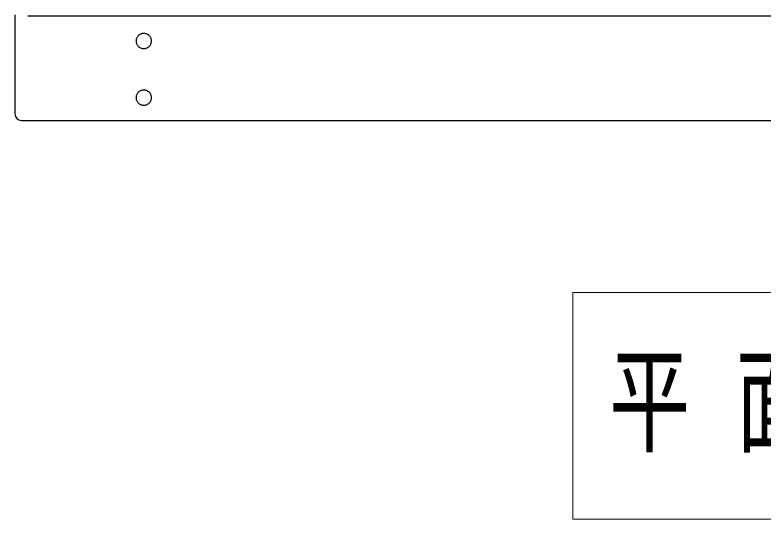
# Model space of a CAD drawing. Units: millimetres on the paper, scale 1:20. Extents: x -365 to 12, y -47 to 257.
# Drawn here: x -299.6 to -270.55, y 163.5 to 183.08 of the extents above; entities that cross this region are included whole.
import ezdxf

# ---------------------------------------------------------------- set-up
doc = ezdxf.new("R2010")
doc.units = ezdxf.units.MM
doc.layers.add('LY_1', color=7, linetype='Continuous', lineweight=25)
doc.styles.add('ＭＳ ゴシック', font='')
doc.styles.get('ＭＳ ゴシック').set_extended_font_data('MS Gothic')

msp = doc.modelspace()

# ---------------------------------------------------------------- linework, layer by layer
at = {"layer": 'LY_1', "color": 4}
for p, q in [((-299.596, 183.081), (-299.596, 179.233)), ((-299.346, 178.983), (-209.846, 178.983))]:
    msp.add_line(p, q, dxfattribs=at)
at = {"layer": 'LY_1'}
msp.add_line((-299.096, 183.047), (-210.096, 183.047), dxfattribs=at)
at = {"layer": 'LY_1', "lineweight": 13}
for p, q in [((-277.932, 172.297), (-277.932, 163.497)), ((-230.132, 172.297), (-277.932, 172.297)), ((-277.932, 163.497), (-230.132, 163.497))]:
    msp.add_line(p, q, dxfattribs=at)
at = {"layer": 'LY_1', "color": 4}
for points in [[(-294.296, 182.069), (-294.297, 182.095), (-294.3, 182.12), (-294.306, 182.145), (-294.314, 182.169), (-294.324, 182.193), (-294.336, 182.216), (-294.35, 182.237), (-294.366, 182.258), (-294.384, 182.276), (-294.403, 182.294), (-294.424, 182.309), (-294.446, 182.323), (-294.469, 182.335), (-294.493, 182.345), (-294.518, 182.352), (-294.544, 182.358), (-294.57, 182.361), (-294.596, 182.362), (-294.622, 182.361), (-294.648, 182.358), (-294.674, 182.352), (-294.699, 182.345), (-294.723, 182.335), (-294.746, 182.323), (-294.768, 182.309), (-294.789, 182.294), (-294.808, 182.276), (-294.826, 182.258), (-294.842, 182.237), (-294.856, 182.216), (-294.868, 182.193), (-294.878, 182.169), (-294.886, 182.145), (-294.891, 182.12), (-294.895, 182.095), (-294.896, 182.069), (-294.895, 182.043), (-294.891, 182.018), (-294.886, 181.993), (-294.878, 181.969), (-294.868, 181.945), (-294.856, 181.922), (-294.842, 181.901), (-294.826, 181.88), (-294.808, 181.861), (-294.789, 181.844), (-294.768, 181.829), (-294.746, 181.815), (-294.723, 181.803), (-294.699, 181.793), (-294.674, 181.786), (-294.648, 181.78), (-294.622, 181.777), (-294.596, 181.776), (-294.57, 181.777), (-294.544, 181.78), (-294.518, 181.786), (-294.493, 181.793), (-294.469, 181.803), (-294.446, 181.815), (-294.424, 181.829), (-294.403, 181.844), (-294.384, 181.861), (-294.366, 181.88), (-294.35, 181.901), (-294.336, 181.922), (-294.324, 181.945), (-294.314, 181.969), (-294.306, 181.993), (-294.3, 182.018), (-294.297, 182.043)], [(-294.296, 179.868), (-294.297, 179.894), (-294.3, 179.919), (-294.306, 179.944), (-294.314, 179.968), (-294.324, 179.992), (-294.336, 180.015), (-294.35, 180.036), (-294.366, 180.057), (-294.384, 180.076), (-294.403, 180.093), (-294.424, 180.109), (-294.446, 180.122), (-294.469, 180.134), (-294.493, 180.144), (-294.518, 180.152), (-294.544, 180.157), (-294.57, 180.16), (-294.596, 180.162), (-294.622, 180.16), (-294.648, 180.157), (-294.674, 180.152), (-294.699, 180.144), (-294.723, 180.134), (-294.746, 180.122), (-294.768, 180.109), (-294.789, 180.093), (-294.808, 180.076), (-294.826, 180.057), (-294.842, 180.036), (-294.856, 180.015), (-294.868, 179.992), (-294.878, 179.968), (-294.886, 179.944), (-294.891, 179.919), (-294.895, 179.894), (-294.896, 179.868), (-294.895, 179.843), (-294.891, 179.817), (-294.886, 179.792), (-294.878, 179.768), (-294.868, 179.744), (-294.856, 179.721), (-294.842, 179.7), (-294.826, 179.68), (-294.808, 179.661), (-294.789, 179.643), (-294.768, 179.628), (-294.746, 179.614), (-294.723, 179.602), (-294.699, 179.592), (-294.674, 179.585), (-294.648, 179.579), (-294.622, 179.576), (-294.596, 179.575), (-294.57, 179.576), (-294.544, 179.579), (-294.518, 179.585), (-294.493, 179.592), (-294.469, 179.602), (-294.446, 179.614), (-294.424, 179.628), (-294.403, 179.643), (-294.384, 179.661), (-294.366, 179.68), (-294.35, 179.7), (-294.336, 179.721), (-294.324, 179.744), (-294.314, 179.768), (-294.306, 179.792), (-294.3, 179.817), (-294.297, 179.843)]]:
    msp.add_lwpolyline(points, close=True, dxfattribs=at)
msp.add_arc((-299.346, 179.233), 0.25, 180, 270, dxfattribs=at)

# ---------------------------------------------------------------- texts
at = {"layer": 'LY_1', "insert": (-276.532, 167.897), "char_height": 3.299, "attachment_point": 4, "style": 'ＭＳ ゴシック'}
msp.add_mtext('\\T1.56;\\W0.7;平面図\u3000Ｓ＝１／20', dxfattribs=at)

doc.saveas('drawing.dxf')
